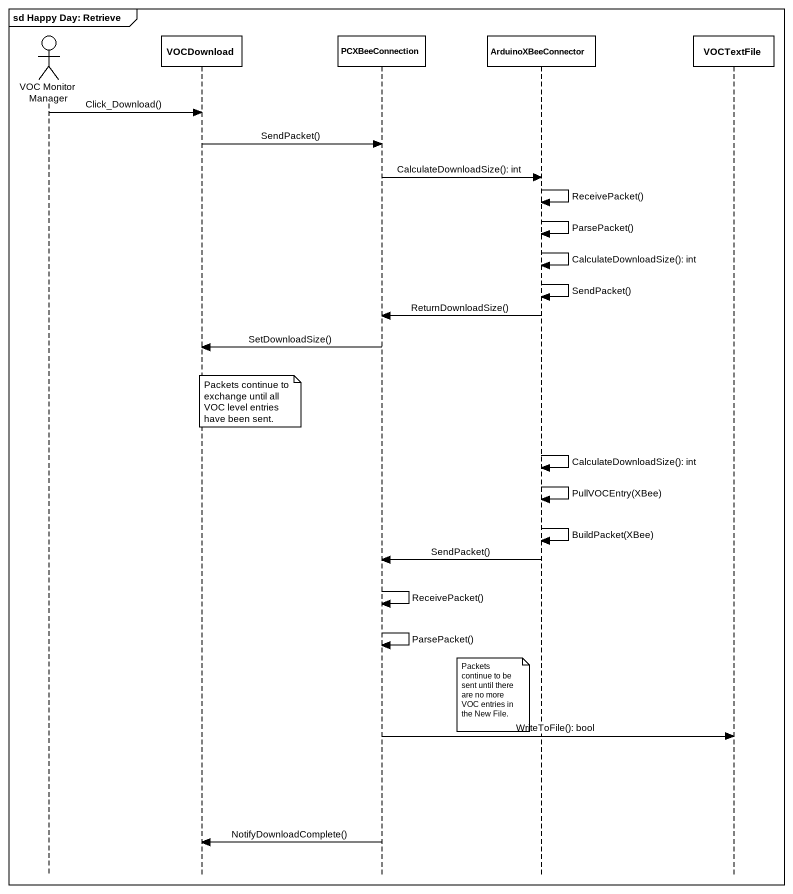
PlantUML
@startuml
mainframe sd Happy Day: Retrieve
hide footbox
actor "VOC Monitor Manager" as VOC_Monitor_Manager
participant VOCDownload
participant PCXBeeConnection
participant ArduinoXBeeConnector
participant VOCTextFile

VOC_Monitor_Manager -> VOCDownload : Click_Download()
VOCDownload -> PCXBeeConnection : SendPacket()
PCXBeeConnection -> ArduinoXBeeConnector : CalculateDownloadSize(): int
ArduinoXBeeConnector -> ArduinoXBeeConnector : ReceivePacket()
ArduinoXBeeConnector -> ArduinoXBeeConnector : ParsePacket()
ArduinoXBeeConnector -> ArduinoXBeeConnector : CalculateDownloadSize(): int
ArduinoXBeeConnector -> ArduinoXBeeConnector : SendPacket()
ArduinoXBeeConnector -> PCXBeeConnection : ReturnDownloadSize()
PCXBeeConnection -> VOCDownload : SetDownloadSize()
note over VOCDownload : Packets continue to exchange until all VOC level entries have been sent.
ArduinoXBeeConnector -> ArduinoXBeeConnector : CalculateDownloadSize(): int
ArduinoXBeeConnector -> ArduinoXBeeConnector : PullVOCEntry(XBee)
ArduinoXBeeConnector -> ArduinoXBeeConnector : BuildPacket(XBee)
ArduinoXBeeConnector -> PCXBeeConnection : SendPacket()
PCXBeeConnection -> PCXBeeConnection : ReceivePacket()
PCXBeeConnection -> PCXBeeConnection : ParsePacket()
note left of ArduinoXBeeConnector : Packets continue to be sent until there are no more VOC entries in the New File.
PCXBeeConnection -> VOCTextFile : WriteToFile(): bool
PCXBeeConnection -> VOCDownload : NotifyDownloadComplete()
@enduml
